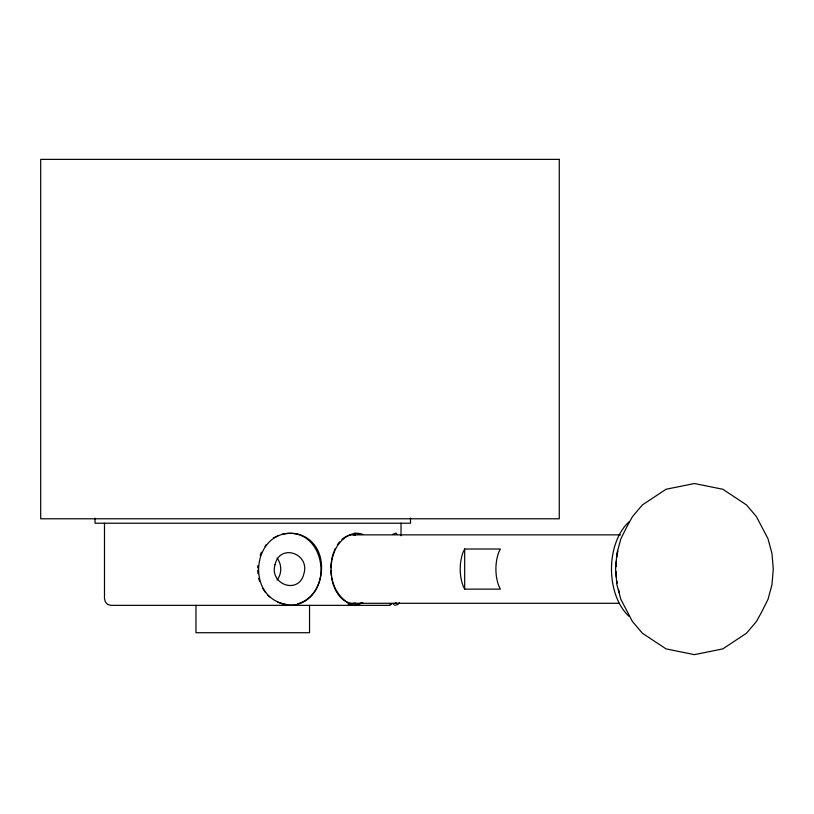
<?xml version="1.0" encoding="UTF-8"?>
<svg xmlns="http://www.w3.org/2000/svg" width="814" height="814" viewBox="0 0 814 814"><rect width="100%" height="100%" fill="white"/><g stroke="black" fill="none" stroke-linecap="round" stroke-linejoin="round"><path stroke-width="1.22" d="M257.641 567.907L257.916 565.588M260.195 555.443L261.396 552.187M464.672 549.023L463.197 551.963A34.137 22.182 -90 0 0 463.197 586.182L464.672 589.133L500.366 589.133L498.89 586.182A34.137 22.182 90 0 1 498.89 551.963L500.366 549.023L464.672 549.023L464.672 589.133M264.967 546.459L266.239 544.597M277.014 580.097C281.98 573.89 281.98 564.255 277.014 558.048M399.409 602.757L397.873 604.436L394.719 605.351M396.103 602.543L393.457 604.436M389.875 605.006L392.104 603.784M362.932 602.859L357.845 604.436M273.504 537.952L277.91 535.907M297.782 603.784C336.253 592.297 324.043 524.867 282.397 534.198M392.663 534.371L395.97 533.139L397.1 534.371M353.134 534.859L620.512 534.859M353.134 603.296L619.24 603.296M389.875 605.351L110.796 605.351L107.641 604.436L105.332 601.922L104.487 598.504L104.487 523.219M286.294 604.436C242.745 597.15 253.286 523.738 299.125 534.371C339.845 547.568 320.614 620.248 277.91 602.238M352.147 604.436L348.931 603.784C342.857 599.501 337.678 593.996 334.646 587.036A36.203 26.943 -90 0 1 334.646 551.109C339.051 540.425 350.692 529.995 362.861 534.371M390.201 603.784L391.371 604.436M267.826 595.299L269.719 596.927M262.423 587.973L265.608 592.623M258.598 578.378L259.788 581.623M257.641 570.238L258.048 573.728M410.49 518.152L410.49 523.219L95.024 523.219L95.024 518.152M401.027 523.219L401.027 535.765M309.544 605.351L309.544 632.722L195.971 632.722L195.971 605.351M355.474 603.154A34.269 22.273 -90 0 1 342.826 599.45M341.972 598.738A34.269 22.273 -90 0 1 337.362 593.274M336.793 592.358A34.269 22.273 -90 0 1 334.259 587.26M333.832 586.172A34.269 22.273 -90 0 1 331.624 577.92M331.257 575.437A34.269 22.273 -90 0 1 330.881 570.339M330.881 567.806A34.269 22.273 -90 0 1 331.42 561.457M331.624 560.225A34.269 22.273 -90 0 1 333.832 551.973M334.259 550.885A34.269 22.273 -90 0 1 335.195 548.768M337.362 544.881A34.269 22.273 -90 0 1 339.55 541.91M341.972 539.417A34.269 22.273 -90 0 1 355.474 534.991M619.515 592.989A54.833 35.633 -90 0 1 618.487 589.397M617.154 583.231A54.833 35.633 -90 0 1 616.788 580.921M616.361 577.401A54.833 35.633 -90 0 1 615.984 571.448M615.984 566.707A54.833 35.633 -90 0 1 616.361 560.754M616.788 557.224A54.833 35.633 -90 0 1 617.897 551.2M629.263 616.524A54.833 35.633 90 0 1 629.263 521.621M361.151 602.879A35.989 23.382 90 0 1 348.26 604.263M354.355 533.139A35.989 23.382 90 0 1 359.208 534.32M616.91 553.418L615.567 569.078L616.91 584.727L620.848 599.318L632.397 621.458L642.399 633.241L666.056 648.89L694.434 654.629L722.812 648.89L746.469 633.241L756.471 621.458L761.751 611.853L768.019 599.318L771.957 584.727L773.3 569.078L771.957 553.418L768.019 538.827L756.471 516.687L746.469 504.914L722.812 489.255L694.434 483.526L666.056 489.255L642.399 504.914L632.397 516.687L627.116 526.302L620.848 538.827L616.91 553.418M275.03 564.723C269.088 584.656 299.165 595.156 303.968 573.432C309.91 553.489 279.833 542.999 275.03 564.723M559.269 159.371L40.7 159.371L40.7 518.783L559.269 518.783L559.269 159.371"/></g></svg>
